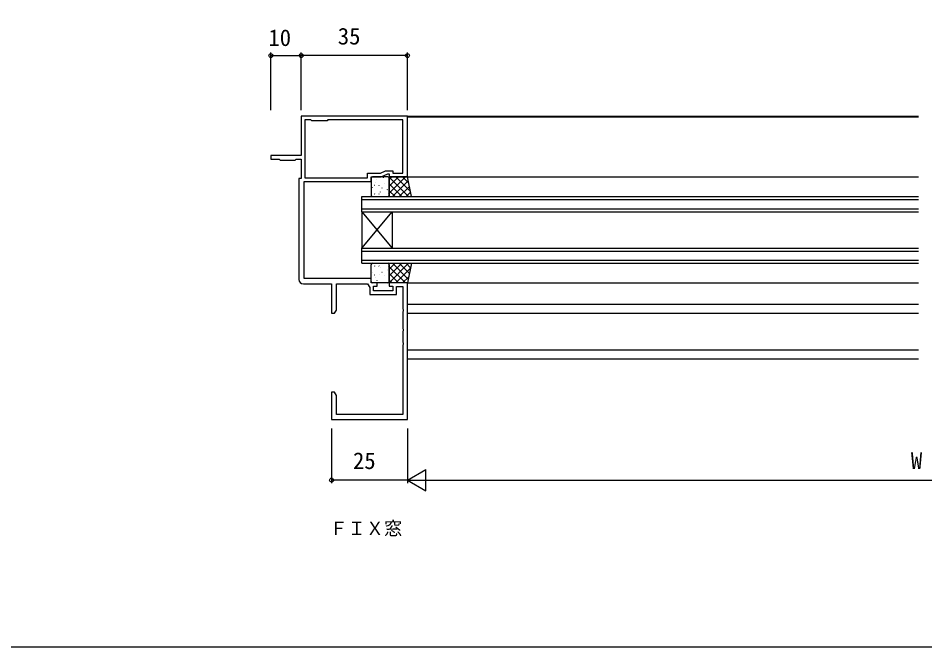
# Model space of a CAD drawing. Units: millimetres, scale not verified. Extents: x -437 to 438, y -344 to 341.
# Drawn here: x -100 to 198.9, y -343.7 to -136.4 of the extents above; entities that cross this region are included whole.
import ezdxf
from ezdxf.enums import TextEntityAlignment as Align

# ---------------------------------------------------------------- set-up
doc = ezdxf.new("R2010")
doc.units = ezdxf.units.MM
doc.header["$LTSCALE"] = 2
for name, color, linetype in [('0-1_USER1', 3, 'Continuous'), ('0-2_YKK_11', 7, 'Continuous'), ('0-3_YKK_12', 2, 'Continuous'), ('0-4_YKK_13', 4, 'Continuous'), ('0-6_YKK_D', 6, 'Continuous'), ('0-7_YKK_ZWAK', 7, 'Continuous')]:
    doc.layers.add(name, color=color, linetype=linetype)
doc.styles.add('ＭＳ ゴシック', font='')
doc.styles.get('ＭＳ ゴシック').set_extended_font_data('MS Gothic')

msp = doc.modelspace()

# ---------------------------------------------------------------- linework, layer by layer
at = {"layer": '0-2_YKK_11'}
for points in [[(28.3, -268.702), (28.3, -223.702), (22.3, -223.702), (22.3, -224.702), (23.5, -224.702), (23.5, -226.302), (17.1, -226.302), (17.1, -224.702), (18.3, -224.702), (18.3, -223.702), (16.3, -223.702), (16.3, -222.202), (-5.7, -222.202), (-5.7, -190.202), (16.3, -190.202), (16.3, -188.702), (19.655, -188.702), (21.8, -187.702), (22.3, -187.702), (22.3, -188.702), (28.3, -188.702), (28.3, -168.702), (-6.7, -168.702), (-6.7, -181.702), (-16.7, -181.702), (-16.7, -182.902), (-14, -182.902), (-13.7, -183.202), (-8.7, -183.202), (-8.4, -182.902), (-6.7, -182.902), (-6.7, -189.202), (-7.5, -189.202), (-7.5, -222.502)], [(-6, -224.002), (3.3, -224.002), (3.3, -233.702), (4.27, -233.702), (4.9, -232.61), (4.9, -224.002), (15.1, -224.002), (15.9, -225.144), (15.9, -227.502), (24.7, -227.502), (24.7, -224.902), (26.8, -224.902), (26.8, -232.243), (26.92, -232.427), (26.92, -232.977), (26.8, -233.16), (26.8, -238.743), (26.92, -238.927), (26.92, -239.477), (26.8, -239.66), (26.8, -243.243), (26.92, -243.427), (26.92, -243.977), (26.8, -244.16), (26.8, -267.102), (4.9, -267.102), (4.9, -260.793), (4.27, -259.702), (3.3, -259.702), (3.3, -268.702), (28.3, -268.702)]]:
    msp.add_lwpolyline(points, dxfattribs=at)
msp.add_lwpolyline([(26.8, -169.902), (2.1, -169.902), (1.8, -170.202), (-3.2, -170.202), (-3.5, -169.902), (-5.5, -169.902), (-5.5, -189.002), (15.1, -189.002), (15.1, -187.502), (19.389, -187.502), (21.105, -186.702), (23.5, -186.702), (23.5, -187.502), (26.8, -187.502)], close=True, dxfattribs=at)
msp.add_arc((-6, -222.502), 1.5, 180, 270, dxfattribs=at)
at = {"layer": '0-3_YKK_12'}
for p, q in [((28.3, -168.702), (196.8, -168.702)), ((28.3, -168.902), (196.8, -168.902)), ((28.3, -188.702), (196.8, -188.702)), ((13.303, -195.202), (196.8, -195.202)), ((13.303, -200.202), (13.303, -195.202)), ((13.303, -196.202), (196.8, -196.202)), ((13.303, -199.202), (196.8, -199.202)), ((13.303, -200.202), (196.8, -200.202)), ((13.303, -200.202), (13.303, -212.202)), ((13.303, -200.202), (23.303, -212.202)), ((13.303, -212.202), (23.303, -200.202)), ((23.294, -200.202), (23.294, -212.202)), ((13.303, -212.202), (196.8, -212.202)), ((13.303, -217.202), (13.303, -212.202)), ((13.303, -213.202), (196.8, -213.202)), ((13.303, -216.202), (196.8, -216.202)), ((13.303, -217.202), (196.8, -217.202)), ((28.3, -223.702), (196.8, -223.702)), ((28.3, -230.702), (196.8, -230.702)), ((28.3, -233.702), (196.8, -233.702)), ((28.3, -245.702), (196.8, -245.702)), ((28.3, -248.702), (196.8, -248.702))]:
    msp.add_line(p, q, dxfattribs=at)
at = {"layer": '0-4_YKK_13'}
for p, q in [((16.3, -189.202), (16.3, -194.702)), ((16.32, -190.212), (16.344, -190.168)), ((21.8, -188.702), (16.8, -188.702)), ((17.896, -190.536), (17.903, -190.53)), ((18.21, -189.621), (18.234, -189.577)), ((20.401, -188.978), (20.425, -188.934)), ((20.834, -191.054), (20.858, -191.01)), ((22.083, -190.381), (22.091, -190.374)), ((27.634, -188.702), (22.3, -194.036)), ((25.389, -188.702), (22.3, -191.791)), ((23.144, -188.702), (22.3, -189.546)), ((28.702, -195.202), (22.3, -188.8)), ((22.3, -194.702), (22.3, -189.202)), ((26.457, -195.202), (22.3, -191.045)), ((28.57, -190.011), (23.379, -195.202)), ((29.3, -193.555), (24.447, -188.702)), ((28.717, -190.727), (26.692, -188.702)), ((16.752, -192.289), (16.776, -192.245)), ((17.319, -191.447), (17.407, -191.4)), ((17.486, -194.313), (17.51, -194.269)), ((18.944, -191.646), (18.968, -191.602)), ((19.376, -193.722), (19.4, -193.678)), ((19.916, -192.322), (19.923, -192.316)), ((21.568, -193.079), (21.592, -193.035)), ((21.695, -192.83), (21.783, -192.783)), ((21.898, -194.141), (21.906, -194.135)), ((24.212, -195.202), (22.3, -193.29)), ((28.953, -191.873), (25.624, -195.202)), ((29.337, -193.734), (27.87, -195.202)), ((16.8, -195.202), (21.8, -195.202)), ((17.711, -194.297), (17.718, -194.29)), ((18.843, -194.337), (18.932, -194.29)), ((22, -195.156), (22.024, -195.112)), ((16.3, -223.202), (16.3, -217.702)), ((16.8, -217.202), (21.8, -217.202)), ((17.486, -218.09), (17.51, -218.134)), ((17.711, -218.106), (17.718, -218.113)), ((18.843, -218.066), (18.932, -218.113)), ((22, -217.248), (22.024, -217.291)), ((28.702, -217.202), (22.3, -223.603)), ((26.457, -217.202), (22.3, -221.358)), ((24.212, -217.202), (22.3, -219.113)), ((22.3, -217.702), (22.3, -223.202)), ((28.57, -222.392), (23.379, -217.202)), ((28.953, -220.53), (25.624, -217.202)), ((29.337, -218.669), (27.87, -217.202)), ((16.752, -220.115), (16.776, -220.158)), ((17.319, -220.956), (17.407, -221.003)), ((18.944, -220.758), (18.968, -220.801)), ((19.376, -218.681), (19.4, -218.725)), ((19.916, -220.081), (19.923, -220.088)), ((21.568, -219.324), (21.592, -219.368)), ((21.695, -219.573), (21.783, -219.62)), ((21.898, -218.262), (21.906, -218.268)), ((27.634, -223.702), (22.3, -218.367)), ((25.389, -223.702), (22.3, -220.612)), ((29.3, -218.848), (24.447, -223.702)), ((16.32, -222.191), (16.344, -222.235)), ((21.8, -223.702), (16.8, -223.702)), ((17.896, -221.867), (17.903, -221.873)), ((18.21, -222.782), (18.234, -222.826)), ((20.401, -223.425), (20.425, -223.469)), ((20.834, -221.349), (20.858, -221.393)), ((22.083, -222.022), (22.091, -222.029)), ((23.144, -223.702), (22.3, -222.857)), ((28.717, -221.676), (26.692, -223.702))]:
    msp.add_line(p, q, dxfattribs=at)
for points in [[(29.639, -195.202), (28.3, -188.702), (22.3, -188.702), (22.3, -195.202)], [(29.639, -217.202), (28.3, -223.702), (22.3, -223.702), (22.3, -217.202)]]:
    msp.add_lwpolyline(points, close=True, dxfattribs=at)
for centre, start, end in [((16.8, -189.202), 90, 180), ((21.8, -189.202), 0, 90), ((16.8, -194.702), 180, 270), ((21.8, -194.702), 270, 0), ((16.8, -217.702), 90, 180), ((21.8, -217.702), 0, 90), ((16.8, -223.202), 180, 270), ((21.8, -223.202), 270, 0)]:
    msp.add_arc(centre, 0.5, start, end, dxfattribs=at)
at = {"layer": '0-6_YKK_D'}
for p, q in [((-16.7, -166.702), (-16.7, -147.702)), ((-16.7, -148.702), (-6.7, -148.702)), ((-6.7, -166.702), (-6.7, -147.702)), ((-6.7, -166.702), (-6.7, -147.702)), ((28.3, -148.702), (-6.7, -148.702)), ((28.3, -166.702), (28.3, -147.702)), ((3.3, -271.702), (3.3, -289.702)), ((28.3, -271.702), (28.3, -289.702)), ((28.3, -271.702), (28.3, -289.702)), ((28.3, -288.702), (34.362, -285.202)), ((34.362, -292.202), (34.362, -285.202)), ((28.3, -288.702), (3.3, -288.702)), ((28.3, -288.702), (34.362, -292.202)), ((28.3, -288.702), (40.424, -288.702)), ((35.3, -288.702), (361.3, -288.702))]:
    msp.add_line(p, q, dxfattribs=at)
for centre in [(-16.7, -148.702), (-6.7, -148.702), (-6.7, -148.702), (28.3, -148.702), (3.3, -288.702)]:
    msp.add_circle(centre, 0.637, dxfattribs=at)
at = {"layer": '0-7_YKK_ZWAK'}
msp.add_lwpolyline([(-436.7, -343.7), (438.3, -343.7), (438.3, 306.3)], dxfattribs=at)

# ---------------------------------------------------------------- texts
at = {"layer": '0-1_USER1', "style": 'ＭＳ ゴシック'}
msp.add_text('ＦＩＸ窓', height=4.399, dxfattribs=at).set_placement((2.584, -308.12), align=Align.BOTTOM_LEFT)
at = {"layer": '0-6_YKK_D', "style": 'ＭＳ ゴシック'}
for s, p in [('10', (-17.538, -147.202)), ('35', (5.345, -146.702)), ('25', (10.345, -286.702)), ('W', (194.252, -286.702))]:
    msp.add_text(s, height=5.499, dxfattribs=at).set_placement(p, align=Align.BOTTOM_LEFT)

doc.saveas('drawing.dxf')
